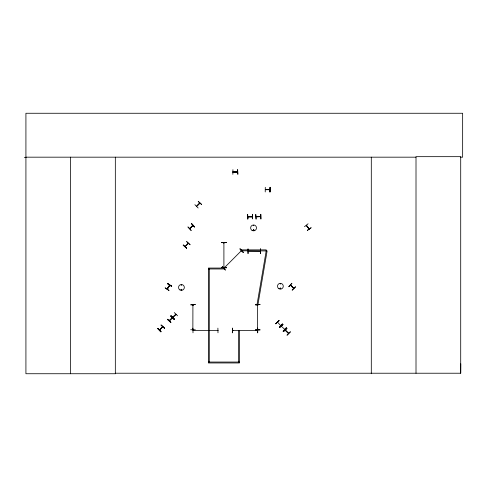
<?xml version="1.0" encoding="UTF-8"?>
<svg xmlns="http://www.w3.org/2000/svg" width="487" height="487" viewBox="0 0 487 487"><rect width="100%" height="100%" fill="white"/><g stroke="black" fill="none" stroke-linecap="round" stroke-linejoin="round"><path stroke-width="0.73" d="M460.373 157.173L462.65 157.173L462.65 113.264L25.921 113.264L25.921 373.736L115.395 373.736L115.334 373.225L460.708 373.225L460.775 363.807M280.67 325.633L277.614 322.242M281.376 326.272L284.694 329.328M288.529 333.492L285.272 330.168L288.566 333.455M290.849 285.352L290.544 285.011L293.661 288.462M288.645 333.285L285.266 330.192M192.919 305.337L193.077 304.862L192.87 305.239M192.864 329.315L193.077 329.687L192.913 329.267M223.892 243.104L223.904 242.654M223.862 267.107L223.904 267.57L223.904 242.703L223.904 243.123M224.081 267.509L224.081 267.12M257.83 329.638L257.781 329.218M181.182 285.029L181.681 284.962L181.219 285.157M253.313 225.493C254.141 224.69 253.435 226.479 253.404 225.329M253.879 230.089C253.045 231.039 253.417 229.14 253.83 230.016M253.983 230.089C252.546 231.483 253.83 228.379 253.861 230.381M280.628 283.878L280.165 283.69L280.585 283.933M280.804 288.407C279.52 289.862 280.396 286.715 280.749 288.614M193.102 305.233L193.126 304.911M309.257 228.86L306.39 225.219L306.548 225.798M290.398 285.163L293.594 288.389M293.813 288.31L293.284 288.079M159.432 329.857L162.652 326.631M162.488 327.063L162.822 326.795M224.343 268.063L224.02 268.331M189.613 228.573L189.979 228.208M172.179 317.761C173.238 317.214 167.595 321.25 169.744 320.531M173.08 317.195L172.441 317.512M175.637 314.59L175.831 314.145M167.272 289.132L169.75 285.193L167.132 289.047M169.689 285.272L167.339 289.065M260.49 251.298L248.279 251.262M181.164 289.461C181.548 290.672 181.84 288.894 181.298 289.375M280.147 288.267C280.622 289.601 280.658 287.214 280.147 288.548M308.795 228.64L309.245 228.817M217.488 330.6L217.908 330.387M232.549 330.393L257.471 330.551M232.926 171.929L237.577 171.929L232.938 172.112M165.215 287.878L169.062 290.508L165.178 287.933M171.613 286.332L167.778 283.684L171.631 286.307M167.157 289.01L169.561 285.078M162.713 326.832L159.529 330.022M162.731 326.85L162.451 327.167M196.517 206.238L199.773 202.982M199.895 203.14L196.657 206.354M189.729 228.689L193.022 225.396L189.662 228.488M192.59 225.56L192.907 225.28L189.65 228.537M184.987 246.495L188.244 243.238M175.984 314.292L172.593 317.347M172.581 317.652L169.348 320.89M193.035 330.393L193.455 330.344M217.908 330.551L217.488 330.369M232.975 171.929L233.376 171.911M161.051 325.054L164.527 328.153M164.545 328.141L161.075 325.03L164.411 328.281M224.172 267.917L223.904 268.215L241.461 250.622L241.162 250.963M194.897 204.68L198.16 207.998M197.314 205.642L199.201 203.755M201.661 204.497L198.185 201.393L201.642 204.516M188.025 226.985L191.148 230.442M191.135 230.454L187.982 227.027M183.185 245.125L186.655 248.23L183.197 245.107M186.655 241.649L190.131 244.76L186.704 241.607M188.396 243.39L185.097 246.653M167.431 319.362L170.907 322.473L167.449 319.35M170.773 316.026L171.089 315.71L174.383 318.997L174.06 319.32L170.773 316.026L174.078 319.302M174.243 312.557L177.578 315.801M162.774 326.753L159.523 330.064M172.575 317.402L175.953 314.304L172.739 317.494M172.648 317.627L169.403 320.836M288.809 286.715L291.926 283.245L288.815 286.721M292.151 290.057L295.445 286.77M292.273 290.179L295.585 286.904M275.654 323.727L279.112 320.598L275.642 323.709M275.776 323.849L279.094 320.58M282.454 323.94L279.295 327.367L282.405 323.892M283.02 324.506L279.575 327.641L283.044 324.531M283.069 331.136L286.38 327.867M286.953 328.439L283.501 331.574L286.977 328.463M290.27 331.757L287.02 335.093M287.141 335.214L290.435 331.921M257.623 305.288L257.806 304.832L257.574 305.239M304.466 226.705L308.088 223.783M307.358 230.381L311.169 227.697L307.352 230.369M181.663 290.008C182.382 288.243 179.904 290.222 181.73 289.917M247.877 216.612L252.345 216.752M217.811 330.6L193.035 330.551L193.455 330.551M257.373 330.6L257.051 330.576M237.157 171.905L237.516 171.911M265.385 189.516L269.841 189.492M257.051 330.344L257.471 330.387M290.605 285.072L293.758 288.225M247.475 214.396L247.834 219.047L247.499 214.396M260.661 214.292L260.825 218.949M260.661 216.538L256.077 216.825M257.087 216.758L259.76 216.703M256.107 219.047L255.748 214.396L256.04 219.047M260.496 248.857L260.642 253.514M248.053 253.514L248.035 248.857L248.017 253.514M221.658 242.605L226.309 242.605M226.315 267.795L221.658 267.588L226.315 267.813M221.658 267.649L226.315 267.625M217.89 328.141L217.987 332.798M195.324 329.784L190.667 329.754M255.377 329.815L260.034 329.784M255.377 329.991L260.034 329.979M217.439 330.393L217.811 330.369M193.004 332.798L192.907 328.147M257.745 332.798L257.69 328.141M24.35 157.356L25.921 157.35M25.921 157.173L416.008 157.173M232.926 169.683L232.859 174.334M237.577 169.683L237.839 174.334L237.644 169.683M233.023 172.112L237.583 172.136M265.287 187.294L265.22 191.951M269.944 189.699L265.385 189.723M208.387 268.97L223.898 268.97L223.898 268.063L208.387 268.063L208.387 362.961L239.415 362.961L239.415 331.026L238.508 331.026L238.508 362.054M208.387 362.054L239.415 362.054M309.062 228.945L306.268 225.365L309.081 229.018M248.2 216.581L248.388 216.898M247.883 216.825L252.443 216.806L247.865 216.91M167.765 283.702L171.734 286.131M167.674 283.854L171.649 286.277M239.933 249.003L243.25 252.278M157.733 328.415L161.045 331.684M157.618 328.536L160.929 331.805M191.361 223.649L194.63 226.96M183.319 244.985L186.637 248.254M174.243 319.137L170.931 315.868L174.2 319.18M167.595 319.204L170.864 322.522M257.586 329.711L257.623 304.868M192.864 329.638L192.913 304.868M260.898 214.292L260.995 218.943M247.7 214.396L247.804 219.047M257.52 328.141L257.55 332.798M260.515 248.857L260.508 253.514M460.708 373.225L460.708 156.668L416.008 156.668L416.008 373.225M371.301 157.173L371.301 373.736M269.95 187.294L270.005 191.951M209.288 268.97L209.288 362.054M115.328 157.173L115.328 373.736M70.627 157.173L70.627 373.736M266.219 250.787L256.905 305.294L257.793 305.446L267.113 250.939L241.162 250.787L241.162 249.88L266.219 249.88L266.219 250.787M232.609 330.375L233.017 330.551L232.646 330.363M157.782 328.366L160.911 331.817L157.782 328.366M222.267 266.675L225.414 270.115L222.261 266.681M240.073 248.869L243.202 252.321L240.073 248.869M191.501 223.509L194.605 226.985L191.501 223.509M286.338 327.824L283.227 331.294L286.338 327.824M252.65 214.286L252.485 218.949L252.625 214.292M226.309 242.38L221.658 242.666L226.309 242.38M195.317 304.564L190.667 304.832L195.317 304.545M260.028 304.545L255.377 304.832L260.028 304.545M232.536 328.147L232.329 332.798L232.536 328.147M270.2 187.294L269.938 191.951L270.2 187.294M252.096 230.461A2.946 2.946 0 0 0 256.509 227.91A2.946 2.946 0 0 0 252.096 225.359A2.946 2.946 0 0 0 252.096 230.461M278.935 288.742A2.904 2.904 0 0 0 283.288 286.228A2.904 2.904 0 0 0 278.935 283.714A2.904 2.904 0 0 0 278.935 288.742M179.983 289.96A2.91 2.91 0 0 0 184.348 287.446A2.91 2.91 0 0 0 179.983 284.925A2.91 2.91 0 0 0 179.983 289.96"/></g></svg>
